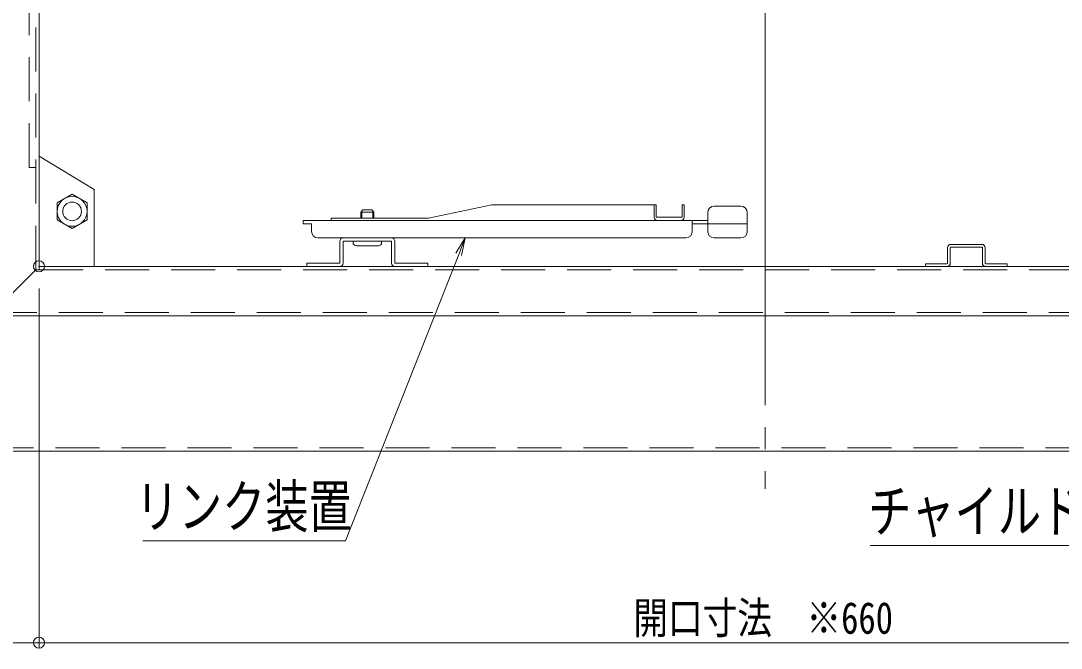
# Model space of a CAD drawing. Units: millimetres, scale not verified. Extents: x -2000 to 2000, y -1385 to 1385.
# Drawn here: x -1657.1 to -1184.2, y 95.2 to 380.3 of the extents above; entities that cross this region are included whole.
import ezdxf
from ezdxf.enums import TextEntityAlignment as Align

# ---------------------------------------------------------------- set-up
doc = ezdxf.new("R2010")
doc.units = ezdxf.units.MM
doc.header["$LTSCALE"] = 10
doc.header["$PDMODE"] = 32
doc.header["$PDSIZE"] = 5
doc.linetypes.add('DASHED2', pattern=[3, 2, -1])
doc.linetypes.add('LONG_CHAIN', pattern=[21, 18, -1, 1, -1])
for name, color, linetype, lineweight in [('0-2_SINSEN', 4, 'LONG_CHAIN', 9), ('0-3_CYA_SSD', 134, 'DASHED2', 9), ('0-4_YEL_SSD', 2, 'DASHED2', 9), ('0-5_2', 4, 'Continuous', 9), ('0-8_GRE_M', 3, 'Continuous', 9), ('0-9_YEL_M', 2, 'Continuous', 9), ('0-A_MAZ_M', 6, 'Continuous', 9), ('0-B_CYA_M', 4, 'Continuous', 9), ('0-C_RED_SS', 3, 'Continuous', 9), ('0-D_RED_M', 3, 'Continuous', 9), ('0-E_PARTS3', 4, 'Continuous', 9), ('0-F_0', 7, 'Continuous', 9), ('1-4_sunpou', 1, 'Continuous', 9), ('1-5_DEFPOINTS', 7, 'Continuous', 9), ('2-A_6寸法', 1, 'Continuous', 9)]:
    doc.layers.add(name, color=color, linetype=linetype, lineweight=lineweight)
doc.styles.add('ＭＳ ゴシック', font='')
doc.styles.get('ＭＳ ゴシック').set_extended_font_data('MS Gothic')

# ---------------------------------------------------------------- blocks, each defined once
blk = doc.blocks.new('_ORIGIN')
at = {"layer": '0-F_0', "color": 1}
blk.add_line((0, 0), (-10, 0), dxfattribs=at)
blk.add_circle((0, 0), 5, dxfattribs=at)
blk = doc.blocks.new('MLeader3')
at = {"layer": '2-A_6寸法'}
for p, q in [((-1455.09, 281.59), (-1458.03, 274.16)), ((-1512.44, 144.02), (-1601.57, 144.02))]:
    blk.add_line(p, q, dxfattribs=at)
for points in [[(-1459.27, 274.65), (-1455.09, 281.59), (-1456.79, 273.66)], [(-1458.03, 274.16), (-1509.56, 144.02), (-1512.44, 144.02)]]:
    blk.add_lwpolyline(points, dxfattribs=at)
at = {"layer": '2-A_6寸法', "color": 2, "style": 'ＭＳ ゴシック', "width": 0.75}
blk.add_text('リンク装置', height=19.21, dxfattribs=at).set_placement((-1604.89, 144.32), align=Align.BOTTOM_LEFT)
blk = doc.blocks.new('MLeader4')
at = {"layer": '2-A_6寸法'}
for p, q in [((-1002.55, 340.14), (-1006.65, 333.27)), ((-1123.93, 141.86), (-1270.95, 141.86))]:
    blk.add_line(p, q, dxfattribs=at)
for points in [[(-1007.79, 333.96), (-1002.55, 340.14), (-1005.5, 332.59)], [(-1006.65, 333.27), (-1121.05, 141.86), (-1123.93, 141.86)]]:
    blk.add_lwpolyline(points, dxfattribs=at)
at = {"layer": '2-A_6寸法', "color": 2, "style": 'ＭＳ ゴシック', "width": 0.75}
blk.add_text('チャイルドロック', height=19.21, dxfattribs=at).set_placement((-1271.93, 142.16), align=Align.BOTTOM_LEFT)

msp = doc.modelspace()

# ---------------------------------------------------------------- linework, layer by layer
at = {"layer": '0-2_SINSEN'}
msp.add_line((-1318.78, 1015.72), (-1318.78, 167.67), dxfattribs=at)
at = {"layer": '0-3_CYA_SSD'}
for q in [(-1653.28, 598.69), (-1650.28, 313.69)]:
    msp.add_line((-1653.28, 313.69), q, dxfattribs=at)
at = {"layer": '0-4_YEL_SSD'}
for p, q in [((-1650.28, 267.19), (-1650.28, 598.69)), ((-1648.78, 267.19), (-988.78, 267.19)), ((-1669.78, 247.69), (-967.78, 247.69)), ((-1731.28, 186.19), (-906.28, 186.19))]:
    msp.add_line(p, q, dxfattribs=at)
at = {"layer": '0-5_2'}
for p, q in [((-1648.78, 267.19), (-1648.78, 598.69)), ((-1648.78, 318.69), (-1623.78, 303.69)), ((-1623.78, 303.69), (-1623.78, 268.69)), ((-1650.28, 267.19), (-1669.78, 247.69)), ((-1648.78, 267.19), (-1650.28, 267.19)), ((-1648.78, 268.69), (-988.78, 268.69)), ((-1671.28, 246.19), (-966.28, 246.19)), ((-1732.78, 184.69), (-904.78, 184.69))]:
    msp.add_line(p, q, dxfattribs=at)
at = {"layer": '0-8_GRE_M'}
msp.add_circle((-1633.78, 293.69), 4.25, dxfattribs=at)
at = {"layer": '0-9_YEL_M'}
for p, q in [((-1442.95, 296.59), (-1471.76, 290.59)), ((-1369.18, 296.59), (-1369.18, 291.09)), ((-1356.45, 296.59), (-1355.54, 296.59)), ((-1356.45, 296.59), (-1356.45, 291.09)), ((-1355.54, 296.59), (-1355.54, 291.09)), ((-1515.96, 290.59), (-1471.76, 290.59)), ((-1515.96, 290.59), (-1515.96, 289.59)), ((-1357.04, 289.59), (-1442.22, 289.59)), ((-1368.27, 291.09), (-1356.45, 291.09))]:
    msp.add_line(p, q, dxfattribs=at)
msp.add_lwpolyline([(-1442.95, 296.59), (-1368.27, 296.59), (-1368.27, 291.09)], dxfattribs=at)
msp.add_circle((-1633.78, 293.69), 4.25, dxfattribs=at)
for centre, start, end in [((-1367.68, 291.09), 180, 270), ((-1357.04, 291.09), 270, 0)]:
    msp.add_arc(centre, 1.5, start, end, dxfattribs=at)
at = {"layer": '0-A_MAZ_M'}
for p, q in [((-1341.84, 296.09), (-1329.84, 296.09)), ((-1528.76, 289.59), (-1344.84, 289.59)), ((-1528.76, 289.59), (-1528.76, 288.09)), ((-1351.84, 289.59), (-1351.84, 284.59)), ((-1344.84, 293.09), (-1344.84, 288.09)), ((-1326.84, 293.09), (-1326.84, 284.59)), ((-1351.84, 288.09), (-1326.84, 288.09)), ((-1344.84, 288.09), (-1344.84, 284.59)), ((-1521.92, 281.59), (-1354.84, 281.59)), ((-1341.84, 281.59), (-1329.84, 281.59))]:
    msp.add_line(p, q, dxfattribs=at)
msp.add_lwpolyline([(-1528.76, 288.09), (-1524.92, 288.09), (-1524.92, 284.59)], dxfattribs=at)
for centre, start, end in [((-1341.84, 293.09), 90, 180), ((-1329.84, 293.09), 0, 90), ((-1521.92, 284.59), 180, 270), ((-1354.84, 284.59), 270, 0), ((-1341.84, 284.59), 180, 270), ((-1329.84, 284.59), 270, 0)]:
    msp.add_arc(centre, 3, start, end, dxfattribs=at)
at = {"layer": '0-B_CYA_M'}
for p, q in [((-1510.55, 281.59), (-1488.55, 281.59)), ((-1510.55, 270.19), (-1510.55, 280.09)), ((-1510.55, 280.09), (-1488.55, 280.09)), ((-1488.55, 270.19), (-1488.55, 280.09))]:
    msp.add_line(p, q, dxfattribs=at)
for points in [[(-1527.05, 270.19), (-1512.05, 270.19), (-1512.05, 280.09)], [(-1472.05, 270.19), (-1487.05, 270.19), (-1487.05, 280.09)], [(-1527.05, 270.19), (-1527.05, 268.69), (-1512.05, 268.69)], [(-1472.05, 270.19), (-1472.05, 268.69), (-1487.05, 268.69)]]:
    msp.add_lwpolyline(points, dxfattribs=at)
for centre, start, end in [((-1510.55, 280.09), 90, 180), ((-1488.55, 280.09), 0, 90), ((-1512.05, 270.19), 270, 0), ((-1487.05, 270.19), 180, 270)]:
    msp.add_arc(centre, 1.5, start, end, dxfattribs=at)
at = {"layer": '0-C_RED_SS', "color": 1}
for p, q in [((-1502.55, 293.39), (-1496.55, 293.39)), ((-1502.01, 293.93), (-1502.01, 290.59)), ((-1497.09, 293.93), (-1497.09, 290.59))]:
    msp.add_line(p, q, dxfattribs=at)
at = {"layer": '0-D_RED_M', "color": 1}
for p, q in [((-1502.55, 293.39), (-1501.55, 294.39)), ((-1502.55, 293.39), (-1502.55, 290.59)), ((-1497.55, 294.39), (-1501.55, 294.39)), ((-1497.55, 294.39), (-1496.55, 293.39)), ((-1496.55, 293.39), (-1496.55, 290.59)), ((-1506.05, 280.09), (-1506.05, 279.59)), ((-1506.05, 280.09), (-1493.05, 280.09)), ((-1493.05, 280.09), (-1493.05, 279.59)), ((-1504.55, 278.09), (-1494.55, 278.09))]:
    msp.add_line(p, q, dxfattribs=at)
at = {"layer": '0-D_RED_M'}
for p, q in [((-1235.78, 277.19), (-1235.78, 270.19)), ((-1234.58, 277.19), (-1234.58, 270.19)), ((-1234.28, 278.69), (-1220.28, 278.69)), ((-1234.28, 277.49), (-1219.98, 277.49)), ((-1219.98, 277.49), (-1219.98, 270.19)), ((-1218.78, 277.19), (-1218.78, 270.19)), ((-1245.78, 269.89), (-1236.08, 269.89)), ((-1218.48, 269.89), (-1208.78, 269.89)), ((-1208.78, 269.89), (-1208.78, 268.69)), ((-1218.48, 268.69), (-1208.78, 268.69))]:
    msp.add_line(p, q, dxfattribs=at)
msp.add_lwpolyline([(-1245.78, 269.89), (-1245.78, 268.69), (-1236.08, 268.69)], dxfattribs=at)
at = {"layer": '0-D_RED_M', "color": 1}
for centre, start, end in [((-1504.55, 279.59), 180, 270), ((-1494.55, 279.59), 270, 0)]:
    msp.add_arc(centre, 1.5, start, end, dxfattribs=at)
at = {"layer": '0-D_RED_M'}
for centre, radius, start, end in [((-1234.28, 277.19), 1.5, 90, 180), ((-1234.28, 277.19), 0.3, 90, 180), ((-1220.28, 277.19), 1.5, 0, 90), ((-1236.08, 270.19), 0.3, 270, 0), ((-1236.08, 270.19), 1.5, 270, 0), ((-1218.48, 270.19), 1.5, 180, 270), ((-1218.48, 270.19), 0.3, 180, 270)]:
    msp.add_arc(centre, radius, start, end, dxfattribs=at)
at = {"layer": '0-E_PARTS3'}
for p, q in [((-1633.78, 301.53), (-1640.57, 297.61)), ((-1626.99, 297.61), (-1633.78, 301.53)), ((-1640.57, 297.61), (-1640.57, 289.77)), ((-1626.99, 289.77), (-1626.99, 297.61)), ((-1640.57, 289.77), (-1633.78, 285.85)), ((-1633.78, 285.85), (-1626.99, 289.77))]:
    msp.add_line(p, q, dxfattribs=at)
msp.add_circle((-1633.78, 293.69), 6.79, dxfattribs=at)
at = {"layer": '1-4_sunpou'}
for p, q in [((-1648.78, 258.69), (-1648.78, 95.25)), ((-1648.78, 258.69), (-1648.78, 95.25)), ((-1666.28, 97.75), (-1653.78, 97.75)), ((-1643.78, 97.75), (-993.78, 97.75))]:
    msp.add_line(p, q, dxfattribs=at)
at = {"layer": '1-5_DEFPOINTS'}
for p in [(-1648.78, 268.69), (-1648.78, 97.75)]:
    msp.add_point(p, dxfattribs=at)

# ---------------------------------------------------------------- block references
at = {"layer": '1-4_sunpou', "xscale": 0.5, "yscale": 0.5}
msp.add_blockref('_ORIGIN', (-1648.78, 97.75), dxfattribs=at)
at = {"layer": '1-4_sunpou', "xscale": 0.5, "yscale": 0.5, "rotation": 180}
msp.add_blockref('_ORIGIN', (-1648.78, 97.75), dxfattribs=at)
at = {"layer": '2-A_6寸法'}
for name in ['MLeader4', 'MLeader3']:
    msp.add_blockref(name, (0, 0), dxfattribs=at)

# ---------------------------------------------------------------- texts
at = {"layer": '1-4_sunpou', "color": 2, "style": 'ＭＳ ゴシック', "width": 0.8}
msp.add_text('開口寸法  ※660', height=14.43, dxfattribs=at).set_placement((-1378.62, 97.47), align=Align.BOTTOM_LEFT)

doc.saveas('drawing.dxf')
